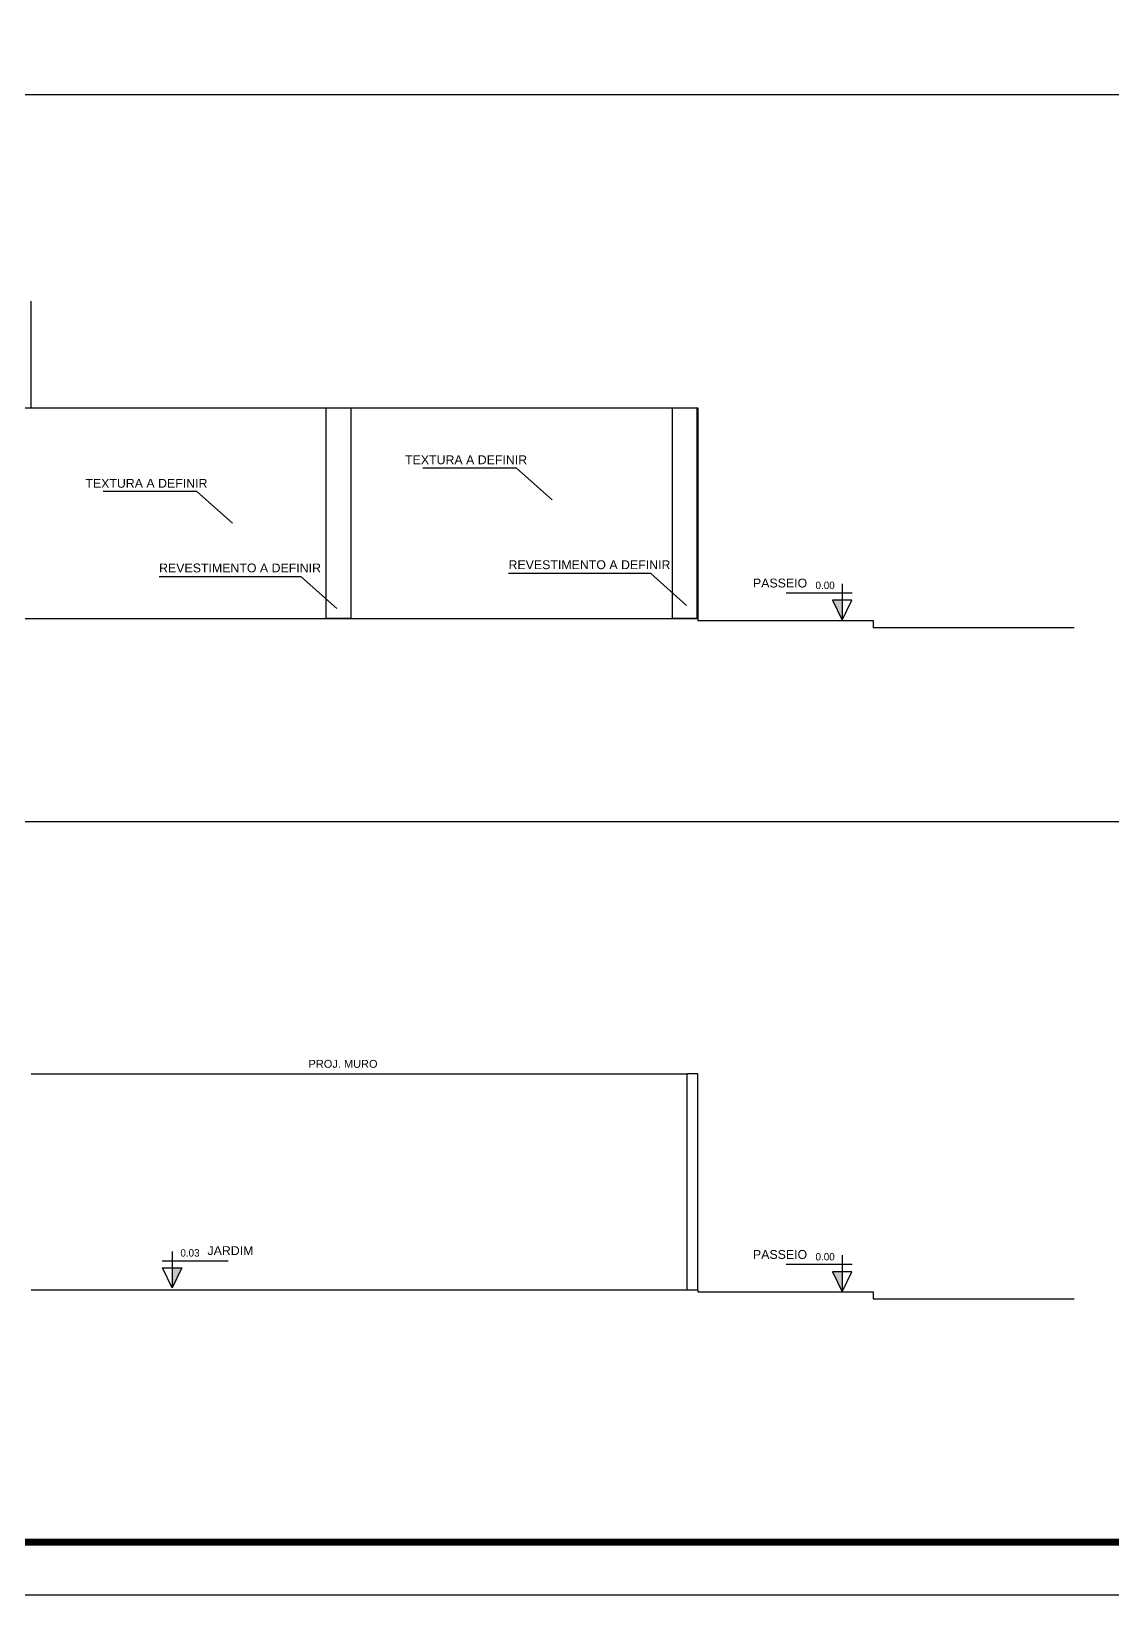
# Model space of a CAD drawing. Header units: millimetres. Extents: x 2426 to 2585, y 1215 to 1309.
# Drawn here: x 2452.23 to 2467.64, y 1214.89 to 1237.17 of the extents above; entities that cross this region are included whole.
import ezdxf

# ---------------------------------------------------------------- set-up
doc = ezdxf.new("R2010")
doc.units = ezdxf.units.MM
for name, color, linetype in [('A-PEN-B', 5, 'Continuous'), ('texto pequeno', 3, 'Continuous'), ('TEXTO0', 7, 'Continuous'), ('TEXTO2', 3, 'Continuous'), ('TXT_0', 7, 'Continuous')]:
    doc.layers.add(name, color=color, linetype=linetype)
doc.styles.add('SANSSERIF', font='sas_____.pfb', dxfattribs={"height": 1})

# ---------------------------------------------------------------- blocks, each defined once
blk = doc.blocks.new('Adc_nivelelev')
blk.add_hatch(color=256).paths.add_polyline_path([(0, 0), (0.131, 0.271), (0, 0.271)])
for p, q in [((0, 0.495), (0, 0)), ((-0.138, 0.368), (0.76, 0.368))]:
    blk.add_line(p, q)
blk.add_lwpolyline([(-0.131, 0.271), (0.131, 0.271), (0, 0)], close=True)
at = {"flags": 8}
blk.add_attdef('NIVEL', (0.111, 0.424), '', height=0.1, dxfattribs=at)

msp = doc.modelspace()

# ---------------------------------------------------------------- linework, layer by layer
at = {"color": 5}
for p, q in [((2461.577, 1219.234), (2461.577, 1222.314)), ((2461.727, 1219.234), (2461.727, 1222.314))]:
    msp.add_line(p, q, dxfattribs=at)
at = {"layer": 'A-PEN-B', "color": 255, "ltscale": 0.25}
for p, q in [((2428.735, 1236.265), (2468.292, 1236.265)), ((2459.143, 1230.943), (2459.652, 1230.49)), ((2454.585, 1230.608), (2455.094, 1230.155)), ((2456.075, 1229.393), (2456.585, 1228.94)), ((2461.057, 1229.439), (2461.566, 1228.986)), ((2461.727, 1228.77), (2464.227, 1228.77)), ((2464.227, 1228.77), (2464.227, 1228.67)), ((2464.227, 1228.67), (2467.093, 1228.67)), ((2428.735, 1225.906), (2468.292, 1225.906)), ((2452.227, 1219.234), (2461.727, 1219.234)), ((2461.727, 1219.204), (2464.227, 1219.204)), ((2464.227, 1219.204), (2464.227, 1219.104)), ((2464.227, 1219.104), (2467.093, 1219.104))]:
    msp.add_line(p, q, dxfattribs=at)
at = {"layer": 'A-PEN-B', "color": 253, "ltscale": 0.25}
msp.add_line((2452.227, 1231.8), (2452.227, 1233.32), dxfattribs=at)
at = {"layer": 'A-PEN-B', "color": 6, "ltscale": 0.25}
for p, q in [((2431.727, 1231.8), (2461.727, 1231.8)), ((2461.727, 1231.8), (2461.727, 1228.8)), ((2431.727, 1228.8), (2461.727, 1228.8))]:
    msp.add_line(p, q, dxfattribs=at)
at = {"layer": 'A-PEN-B', "color": 7, "ltscale": 0.25}
for p, q in [((2461.727, 1228.8), (2461.727, 1228.77)), ((2461.727, 1228.77), (2463.334, 1228.77)), ((2461.727, 1219.234), (2461.727, 1219.204)), ((2461.727, 1219.204), (2463.334, 1219.204))]:
    msp.add_line(p, q, dxfattribs=at)
at = {"layer": 'A-PEN-B', "color": 250, "ltscale": 0.25}
msp.add_line((2452.227, 1222.314), (2461.577, 1222.314), dxfattribs=at)
at = {"layer": 'A-PEN-B', "color": 5, "ltscale": 0.25}
msp.add_line((2461.727, 1222.314), (2461.577, 1222.314), dxfattribs=at)
at = {"layer": 'A-PEN-B', "color": 6, "ltscale": 0.25}
for points in [[(2456.43, 1231.8), (2456.78, 1231.8), (2456.78, 1228.8), (2456.43, 1228.8)], [(2461.366, 1231.8), (2461.716, 1231.8), (2461.716, 1228.8), (2461.366, 1228.8)]]:
    msp.add_lwpolyline(points, close=True, dxfattribs=at)
at = {"layer": 'TEXTO0', "linetype": 'ByBlock'}
for p, q in [((2459.143, 1230.943), (2457.807, 1230.943)), ((2454.585, 1230.608), (2453.25, 1230.608)), ((2456.075, 1229.393), (2454.049, 1229.393)), ((2461.057, 1229.439), (2459.03, 1229.439))]:
    msp.add_line(p, q, dxfattribs=at)
msp.add_lwpolyline([(2428.016, 1214.89), (2489.216, 1214.89), (2489.216, 1259.44), (2428.016, 1259.44)], close=True, dxfattribs=at)
at = {"layer": 'TEXTO0', "linetype": 'ByBlock', "const_width": 0.1}
msp.add_lwpolyline([(2428.766, 1215.64), (2488.466, 1215.64), (2488.466, 1258.69), (2428.766, 1258.69)], close=True, dxfattribs=at)

# ---------------------------------------------------------------- block references
at = {"layer": 'TXT_0'}
ref = msp.add_blockref('Adc_nivelelev', (2463.785, 1228.774), dxfattribs=dict(at, xscale=-1.049999999999727, yscale=1.049999999999727, zscale=1.049999999999727))
ref.add_attrib('NIVEL', '0.00', (2463.406, 1229.219), dxfattribs={"height": 0.105, "flags": 8})
ref = msp.add_blockref('Adc_nivelelev', (2454.237, 1219.263), dxfattribs=dict(at, xscale=1.049999999999727, yscale=1.049999999999727, zscale=1.049999999999727))
ref.add_attrib('NIVEL', '0.03', (2454.353, 1219.708), dxfattribs={"height": 0.105, "flags": 8})
ref = msp.add_blockref('Adc_nivelelev', (2463.785, 1219.208), dxfattribs=dict(at, xscale=-1.049999999999727, yscale=1.049999999999727, zscale=1.049999999999727))
ref.add_attrib('NIVEL', '0.00', (2463.406, 1219.653), dxfattribs={"height": 0.105, "flags": 8})

# ---------------------------------------------------------------- texts
at = {"layer": 'texto pequeno', "style": 'SANSSERIF'}
for s, p in [('TEXTURA A DEFINIR', (2457.555, 1230.997)), ('TEXTURA A DEFINIR', (2452.998, 1230.662)), ('REVESTIMENTO A DEFINIR', (2454.049, 1229.456)), ('REVESTIMENTO A DEFINIR', (2459.03, 1229.502)), ('PASSEIO', (2462.514, 1229.241)), ('JARDIM', (2454.739, 1219.73)), ('PASSEIO', (2462.514, 1219.675))]:
    msp.add_text(s, height=0.126, dxfattribs=at).set_placement(p)
at = {"layer": 'TEXTO2', "color": 250, "style": 'SANSSERIF'}
msp.add_text('PROJ. MURO', height=0.1122, dxfattribs=at).set_placement((2456.179, 1222.398))

doc.saveas('drawing.dxf')
